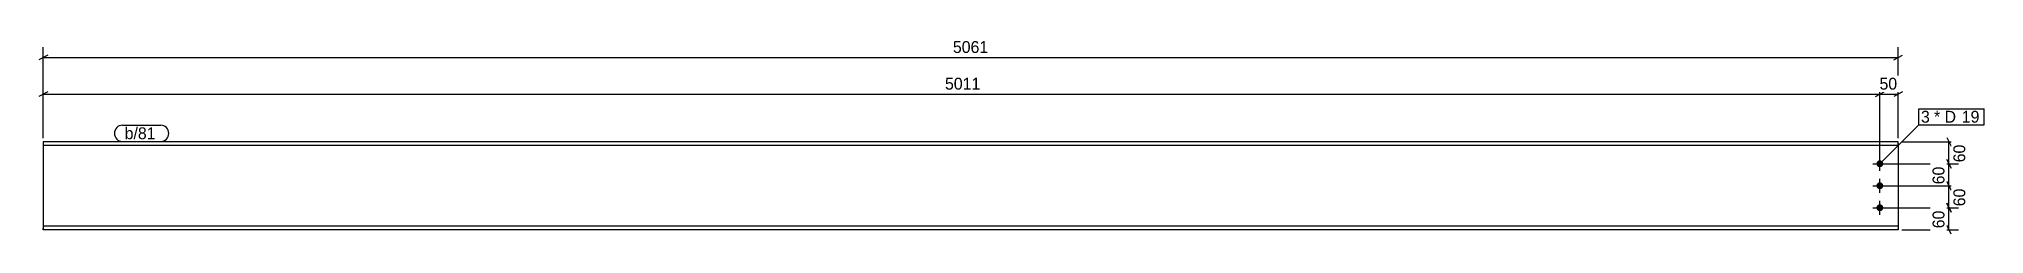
# Model space of a CAD drawing. Header units: millimetres. Extents: x 32 to 5340, y 32 to 565.
import ezdxf

# ---------------------------------------------------------------- set-up
doc = ezdxf.new("R2010")
doc.units = ezdxf.units.MM
doc.linetypes.add('DXK_LINE_DOT4', pattern=[0.9408, 0.4704, -0.4704])
doc.styles.add('Comic Sans MS', font='COMIC.TTF', dxfattribs={"height": 0.2})

msp = doc.modelspace()

# ---------------------------------------------------------------- hatches: boundary and pattern name
at = {"linetype": 'Continuous'}
for points in [[(5045.9, 224, -1), (5064.9, 224, -1)], [(5045.9, 164, -1), (5064.9, 164, -1)], [(5045.9, 104, -1), (5064.9, 104, -1)]]:
    msp.add_hatch(color=3, dxfattribs=at).paths.add_polyline_path(points)

# ---------------------------------------------------------------- linework, layer by layer
at = {"color": 8, "linetype": 'Continuous'}
for p, q in [((44, 294), (44, 542.4)), ((5105.4, 294), (5105.4, 542.4)), ((56, 520), (32, 508)), ((44, 514), (5105.4, 514)), ((5093.4, 508), (5117.4, 520)), ((44, 294), (44, 442.4)), ((5055.4, 234), (5055.4, 442.4)), ((5055.4, 234), (5055.4, 442.4)), ((5105.4, 294), (5105.4, 442.4)), ((56, 420), (32, 408)), ((44, 414), (5055.4, 414)), ((5043.4, 408), (5067.4, 420)), ((5043.4, 408), (5067.4, 420)), ((5055.4, 414), (5105.4, 414)), ((5117.4, 420), (5093.4, 408)), ((5115.4, 284), (5272.4, 284)), ((5238, 296), (5250, 272)), ((5244, 224), (5244, 284)), ((5065.4, 224), (5272.4, 224)), ((5250, 212), (5238, 236)), ((5065.4, 164), (5269.6, 164)), ((5250, 152), (5238, 176)), ((5250, 92), (5238, 116)), ((5065.4, 104), (5272.4, 104)), ((5250, 32), (5238, 56)), ((5115.4, 44), (5269.6, 44))]:
    msp.add_line(p, q, dxfattribs=at)
at = {"color": 7, "linetype": 'Continuous'}
for p, q in [((5105.4, 284), (44, 284)), ((44, 284), (44, 53.8)), ((5105.4, 274.2), (44, 274.2)), ((5105.4, 274.2), (5105.4, 284)), ((5105.4, 274.2), (5105.4, 53.8)), ((5105.4, 53.8), (44, 53.8)), ((44, 53.8), (44, 44)), ((5105.4, 53.8), (5105.4, 44)), ((5105.4, 44), (44, 44))]:
    msp.add_line(p, q, dxfattribs=at)
at = {"color": 7, "linetype": 'DXK_LINE_DOT4'}
for p, q in [((5105.4, 284), (5105.4, 274.2)), ((44, 44), (44, 53.8)), ((5105.4, 44), (5105.4, 53.8))]:
    msp.add_line(p, q, dxfattribs=at)
at = {"color": 3, "linetype": 'Continuous'}
for p, q in [((5036.4, 224), (5074.4, 224)), ((5055.4, 205), (5055.4, 243)), ((5036.4, 164), (5074.4, 164)), ((5055.4, 145), (5055.4, 183)), ((5055.4, 85), (5055.4, 123)), ((5036.4, 104), (5074.4, 104))]:
    msp.add_line(p, q, dxfattribs=at)

# ---------------------------------------------------------------- wipeouts: each hides what was drawn before it
at = {"color": 0}
msp.add_wipeout([(5193.5, 336.1), (5193.5, 368.1), (5167.5, 368.1), (5167.5, 336.1)], dxfattribs=at)

# ---------------------------------------------------------------- next in the draw order: wipeouts: each hides what was drawn before it
for points in [[(2629.8, 520), (2629.8, 564.8), (2519.6, 564.8), (2519.6, 520)], [(2601.4, 420), (2601.4, 464.8), (2498, 464.8), (2498, 420)], [(5112.9, 420), (5112.9, 464.8), (5048, 464.8), (5048, 420)], [(358.5, 291), (358.5, 323), (266, 323), (266, 291)], [(5193.5, 336.1), (5193.5, 368.1), (5167.5, 368.1), (5167.5, 336.1)], [(5294.8, 286.5), (5250, 286.5), (5250, 221.5), (5294.8, 221.5)]]:
    msp.add_wipeout(points, dxfattribs=at)

# ---------------------------------------------------------------- next in the draw order: linework, layer by layer
at = {"color": 7, "linetype": 'Continuous'}
for p, q in [((5161.5, 330.1), (5161.5, 374.1)), ((5055.4, 224), (5161.5, 330.1))]:
    msp.add_line(p, q, dxfattribs=at)
at = {"color": 8, "linetype": 'Continuous'}
for p, q in [((5065.4, 224), (5269.6, 224)), ((5238, 236), (5250, 212)), ((5244, 164), (5244, 224))]:
    msp.add_line(p, q, dxfattribs=at)

# ---------------------------------------------------------------- next in the draw order: texts
at = {"color": 3, "style": 'Comic Sans MS'}
for s, p in [('5061', (2526, 526.4)), ('5011', (2504.4, 426.4)), ('50', (5054.4, 426.4))]:
    msp.add_text(s, height=32.38, dxfattribs=at).set_placement(p)
msp.add_text('60', height=32.38, rotation=90.0002, dxfattribs=at).set_placement((5288.4, 227.9))

# ---------------------------------------------------------------- next in the draw order: wipeouts: each hides what was drawn before it
at = {"color": 0}
for points in [[(358.5, 291), (358.5, 323), (266, 323), (266, 291)], [(5269.3, 336.1), (5269.3, 368.1), (5203.1, 368.1), (5203.1, 336.1)]]:
    msp.add_wipeout(points, dxfattribs=at)

# ---------------------------------------------------------------- next in the draw order: linework, layer by layer
at = {"color": 7, "linetype": 'Continuous'}
for p, q in [((260, 329), (364.5, 329)), ((260, 285), (364.5, 285))]:
    msp.add_line(p, q, dxfattribs=at)
for centre, start, end in [((260, 307), 90, 270), ((364.5, 307), 270, 90)]:
    msp.add_arc(centre, 22, start, end, dxfattribs=at)

# ---------------------------------------------------------------- next in the draw order: texts
at = {"color": 3, "style": 'Comic Sans MS'}
msp.add_text('b/81', height=32.38, dxfattribs=at).set_placement((266, 291))

# ---------------------------------------------------------------- next in the draw order: wipeouts: each hides what was drawn before it
at = {"color": 0}
for points in [[(5269.3, 336.1), (5269.3, 368.1), (5203.1, 368.1), (5203.1, 336.1)], [(5238, 226.5), (5193.2, 226.5), (5193.2, 161.5), (5238, 161.5)]]:
    msp.add_wipeout(points, dxfattribs=at)

# ---------------------------------------------------------------- next in the draw order: linework, layer by layer
at = {"color": 8, "linetype": 'Continuous'}
for p, q in [((5065.4, 164), (5272.4, 164)), ((5238, 176), (5250, 152)), ((5244, 104), (5244, 164))]:
    msp.add_line(p, q, dxfattribs=at)

# ---------------------------------------------------------------- next in the draw order: texts
at = {"color": 3, "style": 'Comic Sans MS'}
msp.add_text('3', height=32.4, dxfattribs=at).set_placement((5167.5, 336.1))
msp.add_text('60', height=32.38, rotation=90.0002, dxfattribs=at).set_placement((5231.6, 167.9))

# ---------------------------------------------------------------- next in the draw order: wipeouts: each hides what was drawn before it
at = {"color": 0}
msp.add_wipeout([(5324.2, 336.1), (5324.2, 368.1), (5278.9, 368.1), (5278.9, 336.1)], dxfattribs=at)

# ---------------------------------------------------------------- next in the draw order: wipeouts: each hides what was drawn before it
for points in [[(5324.2, 336.1), (5324.2, 368.1), (5278.9, 368.1), (5278.9, 336.1)], [(5294.8, 166.5), (5250, 166.5), (5250, 101.5), (5294.8, 101.5)]]:
    msp.add_wipeout(points, dxfattribs=at)

# ---------------------------------------------------------------- next in the draw order: linework, layer by layer
at = {"color": 7, "linetype": 'Continuous'}
for p, q in [((5161.5, 374.1), (5339.8, 374.1)), ((5339.8, 330.1), (5339.8, 374.1)), ((5161.5, 330.1), (5339.8, 330.1))]:
    msp.add_line(p, q, dxfattribs=at)
at = {"color": 8, "linetype": 'Continuous'}
for p, q in [((5238, 116), (5250, 92)), ((5065.4, 104), (5269.6, 104)), ((5244, 44), (5244, 104))]:
    msp.add_line(p, q, dxfattribs=at)

# ---------------------------------------------------------------- next in the draw order: texts
at = {"color": 3, "style": 'Comic Sans MS'}
for s, p in [('* D', (5203.1, 336.1)), ('19', (5278.9, 336.1))]:
    msp.add_text(s, height=32.38, dxfattribs=at).set_placement(p)
msp.add_text('60', height=32.38, rotation=90.0002, dxfattribs=at).set_placement((5288.4, 107.9))

# ---------------------------------------------------------------- next in the draw order: wipeouts: each hides what was drawn before it
at = {"color": 0}
msp.add_wipeout([(5238, 106.5), (5193.2, 106.5), (5193.2, 41.5), (5238, 41.5)], dxfattribs=at)

# ---------------------------------------------------------------- next in the draw order: texts
at = {"color": 3, "style": 'Comic Sans MS'}
msp.add_text('60', height=32.38, rotation=90.0002, dxfattribs=at).set_placement((5231.6, 47.9))

doc.saveas('drawing.dxf')
